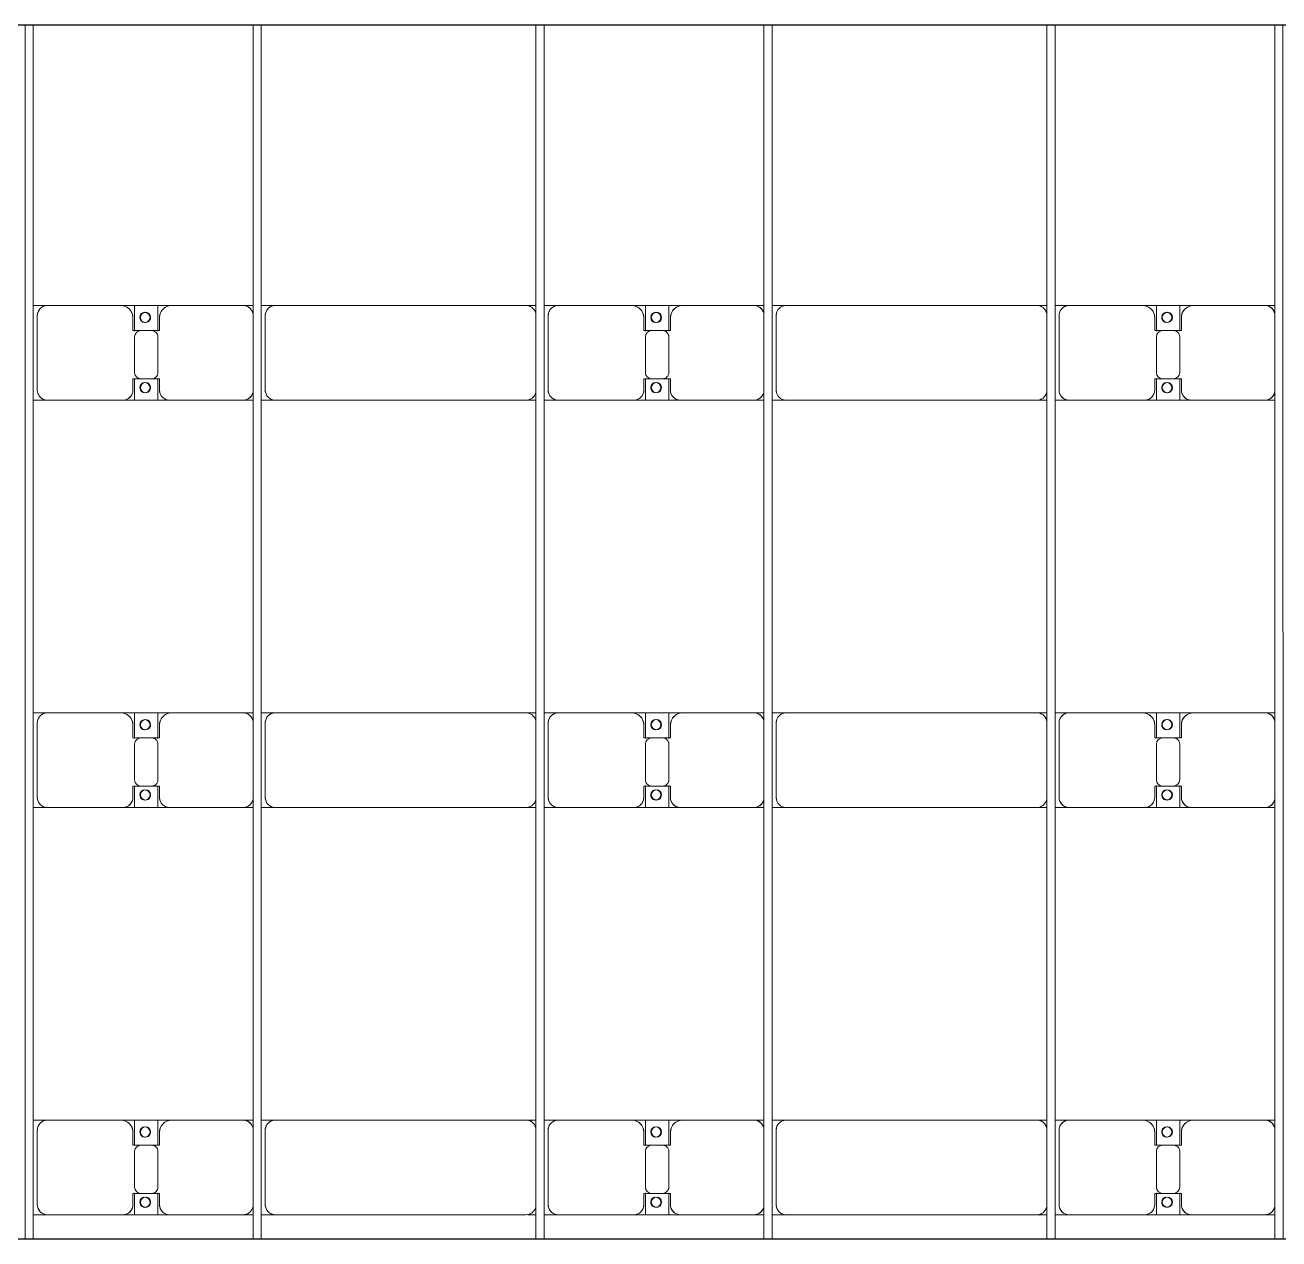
# Model space of a CAD drawing. Header units: millimetres. Extents: x -248177 to 167033, y 156986 to 268923.
# Drawn here: x -197612 to -191452, y 174400 to 180360 of the extents above; entities that cross this region are included whole.
import ezdxf

# ---------------------------------------------------------------- set-up
doc = ezdxf.new("R2010")
doc.units = ezdxf.units.MM
for name, color, linetype, lineweight in [('A-DETL-MBND', 5, 'Continuous', 9), ('A-GENM', 13, 'Continuous', 9), ('S-BEAM', 12, 'Continuous', 9)]:
    doc.layers.add(name, color=color, linetype=linetype, lineweight=lineweight)

# ---------------------------------------------------------------- blocks, each defined once
blk = doc.blocks.new('Dầm C52 - Dầm C52-24593-BỐ TRÍ KHUNG KẾT CẤU BÈ PIN 02')
at = {"layer": 'S-BEAM', "color": 1}
for p, q in [((-38198.2, 20), (-32238.2, 20)), ((-32238.2, -20), (-38198.2, -20))]:
    blk.add_line(p, q, dxfattribs=at)
blk = doc.blocks.new('Dai phao do pin - DẢI PHAO ĐỠ PIN-23300-BỐ TRÍ KHUNG KẾT CẤU BÈ PIN 02')
at = {"layer": 'A-DETL-MBND', "color": 8}
for p, q in [((5719.7, 241.6), (5789.7, 241.6)), ((5719.7, 241.6), (5789.7, 241.6)), ((5739.7, 191.6), (5739.7, -173.4)), ((6149.7, 241.6), (5789.7, 241.6)), ((6149.7, 241.6), (6332.2, 241.6)), ((6332.2, 241.6), (6149.7, 241.6)), ((6217.8, 241.6), (6400.3, 241.6)), ((6217.8, 116.2), (6217.8, 241.6)), ((6400.3, 241.6), (6217.8, 241.6)), ((6332.2, 241.6), (6332.2, 116.2)), ((6750.3, 241.6), (6400.3, 241.6)), ((6750.3, 241.6), (6799.7, 241.6)), ((6750.3, 241.6), (6799.7, 241.6)), ((6839.7, 241.6), (6909.7, 241.6)), ((6839.7, 241.6), (6909.7, 241.6)), ((6859.7, 191.6), (6859.7, -173.4)), ((8140.3, 241.6), (6909.7, 241.6)), ((8140.3, 241.6), (8189.7, 241.6)), ((8140.3, 241.6), (8189.7, 241.6)), ((8229.7, 241.6), (8299.7, 241.6)), ((8229.7, 241.6), (8299.7, 241.6)), ((8249.7, 191.6), (8249.7, -173.4)), ((8659.7, 241.6), (8299.7, 241.6)), ((8659.7, 241.6), (8842.2, 241.6)), ((8842.2, 241.6), (8659.7, 241.6)), ((8727.8, 241.6), (8910.3, 241.6)), ((8727.8, 116.2), (8727.8, 241.6)), ((8910.3, 241.6), (8727.8, 241.6)), ((8842.2, 241.6), (8842.2, 116.2)), ((9260.3, 241.6), (8910.3, 241.6)), ((9260.3, 241.6), (9309.7, 241.6)), ((9260.3, 241.6), (9309.7, 241.6)), ((9349.7, 241.6), (9419.7, 241.6)), ((9349.7, 241.6), (9419.7, 241.6)), ((9369.7, 191.6), (9369.7, -173.4)), ((10650.3, 241.6), (9419.7, 241.6)), ((10650.3, 241.6), (10699.7, 241.6)), ((10650.3, 241.6), (10699.7, 241.6)), ((10739.7, 241.6), (10809.7, 241.6)), ((10739.7, 241.6), (10809.7, 241.6)), ((10759.7, 191.6), (10759.7, -173.4)), ((11169.7, 241.6), (10809.7, 241.6)), ((11169.7, 241.6), (11352.2, 241.6)), ((11352.2, 241.6), (11169.7, 241.6)), ((11237.8, 241.6), (11420.3, 241.6)), ((11237.8, 116.2), (11237.8, 241.6)), ((11420.3, 241.6), (11237.8, 241.6)), ((11352.2, 241.6), (11352.2, 116.2)), ((11770.3, 241.6), (11420.3, 241.6)), ((11770.3, 241.6), (11819.7, 241.6)), ((11770.3, 241.6), (11819.7, 241.6)), ((6209.7, 118.2), (6209.7, 181.6)), ((6340.3, 181.6), (6340.3, 118.2)), ((8719.7, 118.2), (8719.7, 181.6)), ((8850.3, 181.6), (8850.3, 118.2)), ((11229.7, 118.2), (11229.7, 181.6)), ((11360.3, 181.6), (11360.3, 118.2)), ((6302.2, 118.2), (6209.7, 118.2)), ((6217.8, 88.2), (6217.8, -88.2)), ((6340.3, 118.2), (6247.8, 118.2)), ((6332.2, -88.2), (6332.2, 88.2)), ((8812.2, 118.2), (8719.7, 118.2)), ((8727.8, 88.2), (8727.8, -88.2)), ((8850.3, 118.2), (8757.8, 118.2)), ((8842.2, -88.2), (8842.2, 88.2)), ((11322.2, 118.2), (11229.7, 118.2)), ((11237.8, 88.2), (11237.8, -88.2)), ((11360.3, 118.2), (11267.8, 118.2)), ((11352.2, -88.2), (11352.2, 88.2)), ((6209.7, -173.4), (6209.7, -118.2)), ((6209.7, -118.2), (6302.2, -118.2)), ((6217.8, -223.4), (6217.8, -116.2)), ((6247.8, -118.2), (6340.3, -118.2)), ((6332.2, -116.2), (6332.2, -223.4)), ((6340.3, -118.2), (6340.3, -173.4)), ((8719.7, -173.4), (8719.7, -118.2)), ((8719.7, -118.2), (8812.2, -118.2)), ((8727.8, -223.4), (8727.8, -116.2)), ((8757.8, -118.2), (8850.3, -118.2)), ((8842.2, -116.2), (8842.2, -223.4)), ((8850.3, -118.2), (8850.3, -173.4)), ((11229.7, -173.4), (11229.7, -118.2)), ((11229.7, -118.2), (11322.2, -118.2)), ((11237.8, -223.4), (11237.8, -116.2)), ((11267.8, -118.2), (11360.3, -118.2)), ((11352.2, -116.2), (11352.2, -223.4)), ((11360.3, -118.2), (11360.3, -173.4)), ((5789.7, -223.4), (5719.7, -223.4)), ((5789.7, -223.4), (5719.7, -223.4)), ((5789.7, -223.4), (6159.7, -223.4)), ((6332.2, -223.4), (6159.7, -223.4)), ((6159.7, -223.4), (6332.2, -223.4)), ((6390.3, -223.4), (6217.8, -223.4)), ((6217.8, -223.4), (6390.3, -223.4)), ((6390.3, -223.4), (6750.3, -223.4)), ((6799.7, -223.4), (6750.3, -223.4)), ((6799.7, -223.4), (6750.3, -223.4)), ((6909.7, -223.4), (6839.7, -223.4)), ((6909.7, -223.4), (6839.7, -223.4)), ((6909.7, -223.4), (8140.3, -223.4)), ((8189.7, -223.4), (8150.1, -223.4)), ((8189.7, -223.4), (8150.1, -223.4)), ((8299.7, -223.4), (8229.7, -223.4)), ((8299.7, -223.4), (8229.7, -223.4)), ((8299.7, -223.4), (8669.7, -223.4)), ((8842.2, -223.4), (8669.7, -223.4)), ((8669.7, -223.4), (8842.2, -223.4)), ((8900.3, -223.4), (8727.8, -223.4)), ((8727.8, -223.4), (8900.3, -223.4)), ((8900.3, -223.4), (9260.3, -223.4)), ((9309.7, -223.4), (9260.3, -223.4)), ((9309.7, -223.4), (9260.3, -223.4)), ((9419.7, -223.4), (9349.7, -223.4)), ((9419.7, -223.4), (9349.7, -223.4)), ((9419.7, -223.4), (10650.3, -223.4)), ((10699.7, -223.4), (10650.3, -223.4)), ((10699.7, -223.4), (10650.3, -223.4)), ((10809.7, -223.4), (10739.7, -223.4)), ((10809.7, -223.4), (10739.7, -223.4)), ((10809.7, -223.4), (11179.7, -223.4)), ((11352.2, -223.4), (11179.7, -223.4)), ((11179.7, -223.4), (11352.2, -223.4)), ((11410.3, -223.4), (11237.8, -223.4)), ((11237.8, -223.4), (11410.3, -223.4)), ((11410.3, -223.4), (11770.3, -223.4)), ((11819.7, -223.4), (11770.3, -223.4)), ((11819.7, -223.4), (11770.3, -223.4))]:
    blk.add_line(p, q, dxfattribs=at)
for centre, radius, start, end in [((5789.7, 191.6), 50, 90, 180), ((5789.7, 191.6), 50, 105, 180), ((6149.7, 181.6), 60, 0, 90), ((6149.7, 181.6), 60, 0, 60), ((6268.6, 183.2), 25, 0, 180), ((6268.6, 183.2), 25, 0, 165), ((6271.4, 183.2), 25, 0, 180), ((6271.4, 183.2), 25, 90, 180), ((6271.4, 183.2), 25, 15, 75), ((6400.3, 181.6), 60, 90, 180), ((6400.3, 181.6), 60, 120, 180), ((6750.3, 191.6), 50, 15, 90), ((6750.3, 191.6), 50, 15, 75), ((6909.7, 191.6), 50, 90, 180), ((6909.7, 191.6), 50, 150, 180), ((6909.7, 191.6), 50, 105, 135), ((8140.3, 191.6), 50, 15, 90), ((8140.3, 191.6), 50, 60, 90), ((8140.3, 191.6), 50, 15, 30), ((8299.7, 191.6), 50, 90, 180), ((8299.7, 191.6), 50, 105, 180), ((8659.7, 181.6), 60, 0, 90), ((8659.7, 181.6), 60, 0, 60), ((8778.6, 183.2), 25, 360, 180), ((8778.6, 183.2), 25, 360, 165), ((8781.4, 183.2), 25, 0, 180), ((8781.4, 183.2), 25, 90, 180), ((8781.4, 183.2), 25, 15, 75), ((8910.3, 181.6), 60, 90, 180), ((8910.3, 181.6), 60, 120, 180), ((9260.3, 191.6), 50, 15, 90), ((9260.3, 191.6), 50, 15, 75), ((9419.7, 191.6), 50, 90, 180), ((9419.7, 191.6), 50, 150, 180), ((9419.7, 191.6), 50, 105, 135), ((10650.3, 191.6), 50, 15, 90), ((10650.3, 191.6), 50, 60, 90), ((10650.3, 191.6), 50, 15, 30), ((10809.7, 191.6), 50, 90, 180), ((10809.7, 191.6), 50, 105, 180), ((11169.7, 181.6), 60, 360, 90), ((11169.7, 181.6), 60, 360, 60), ((11288.6, 183.2), 25, 0, 180), ((11288.6, 183.2), 25, 0, 165), ((11291.4, 183.2), 25, 360, 180), ((11291.4, 183.2), 25, 90, 180), ((11291.4, 183.2), 25, 15, 75), ((11420.3, 181.6), 60, 90, 180), ((11420.3, 181.6), 60, 120, 180), ((11770.3, 191.6), 50, 15, 90), ((11770.3, 191.6), 50, 15, 75), ((6268.6, 183.2), 25, 180, 0), ((6271.4, 183.2), 25, 180, 0), ((6271.4, 183.2), 25, 180, 300), ((6268.6, 183.2), 25, 210, 0), ((6271.4, 183.2), 25, 330, 345), ((8778.6, 183.2), 25, 180, 360), ((8781.4, 183.2), 25, 180, 360), ((8781.4, 183.2), 25, 180, 300), ((8778.6, 183.2), 25, 210, 360), ((8781.4, 183.2), 25, 330, 345), ((11288.6, 183.2), 25, 180, 0), ((11291.4, 183.2), 25, 180, 0), ((11291.4, 183.2), 25, 180, 300), ((11288.6, 183.2), 25, 210, 0), ((11291.4, 183.2), 25, 330, 345), ((6247.8, 88.2), 30, 90, 180), ((6302.2, 88.2), 30, 360, 90), ((8757.8, 88.2), 30, 90, 180), ((8812.2, 88.2), 30, 360, 90), ((11267.8, 88.2), 30, 90, 180), ((11322.2, 88.2), 30, 0, 90), ((6247.8, -88.2), 30, 180, 270), ((6302.2, -88.2), 30, 270, 0), ((8757.8, -88.2), 30, 180, 270), ((8812.2, -88.2), 30, 270, 0), ((11267.8, -88.2), 30, 180, 270), ((11322.2, -88.2), 30, 270, 360), ((5789.7, -173.4), 50, 180, 270), ((5789.7, -173.4), 50, 180, 255), ((6159.7, -173.4), 50, 270, 0), ((6159.7, -173.4), 50, 285, 0), ((6268.6, -161.8), 25, 0, 180), ((6268.6, -161.8), 25, 180, 0), ((6268.6, -161.8), 25, 105, 165), ((6268.6, -161.8), 25, 195, 0), ((6271.4, -161.8), 25, 0, 180), ((6271.4, -161.8), 25, 105, 180), ((6271.4, -161.8), 25, 180, 0), ((6271.4, -161.8), 25, 180, 270), ((6268.6, -161.8), 25, 0, 75), ((6271.4, -161.8), 25, 15, 75), ((6271.4, -161.8), 25, 285, 345), ((6390.3, -173.4), 50, 180, 270), ((6390.3, -173.4), 50, 180, 255), ((6909.7, -173.4), 50, 180, 270), ((6909.7, -173.4), 50, 180, 210), ((8299.7, -173.4), 50, 180, 270), ((8299.7, -173.4), 50, 180, 255), ((8669.7, -173.4), 50, 270, 360), ((8669.7, -173.4), 50, 285, 360), ((8778.6, -161.8), 25, 0, 180), ((8778.6, -161.8), 25, 180, 0), ((8778.6, -161.8), 25, 105, 165), ((8778.6, -161.8), 25, 195, 0), ((8781.4, -161.8), 25, 0, 180), ((8781.4, -161.8), 25, 105, 180), ((8781.4, -161.8), 25, 180, 0), ((8781.4, -161.8), 25, 180, 270), ((8778.6, -161.8), 25, 0, 75), ((8781.4, -161.8), 25, 15, 75), ((8781.4, -161.8), 25, 285, 345), ((8900.3, -173.4), 50, 180, 270), ((8900.3, -173.4), 50, 180, 255), ((9419.7, -173.4), 50, 180, 270), ((9419.7, -173.4), 50, 180, 210), ((10809.7, -173.4), 50, 180, 270), ((10809.7, -173.4), 50, 180, 255), ((11179.7, -173.4), 50, 270, 0), ((11179.7, -173.4), 50, 285, 0), ((11288.6, -161.8), 25, 0, 180), ((11288.6, -161.8), 25, 180, 0), ((11288.6, -161.8), 25, 105, 165), ((11288.6, -161.8), 25, 195, 360), ((11291.4, -161.8), 25, 360, 180), ((11291.4, -161.8), 25, 105, 180), ((11291.4, -161.8), 25, 180, 360), ((11291.4, -161.8), 25, 180, 270), ((11288.6, -161.8), 25, 360, 75), ((11291.4, -161.8), 25, 15, 75), ((11291.4, -161.8), 25, 285, 345), ((11410.3, -173.4), 50, 180, 270), ((11410.3, -173.4), 50, 180, 255), ((6750.3, -173.4), 50, 270, 345), ((6750.3, -173.4), 50, 285, 345), ((6909.7, -173.4), 50, 240, 270), ((8140.3, -173.4), 50, 270, 345), ((8140.3, -173.4), 50, 285, 300), ((8140.3, -173.4), 50, 330, 345), ((9260.3, -173.4), 50, 270, 345), ((9260.3, -173.4), 50, 285, 345), ((9419.7, -173.4), 50, 240, 270), ((10650.3, -173.4), 50, 270, 345), ((10650.3, -173.4), 50, 285, 300), ((10650.3, -173.4), 50, 330, 345), ((11770.3, -173.4), 50, 270, 345), ((11770.3, -173.4), 50, 285, 345)]:
    blk.add_arc(centre, radius, start, end, dxfattribs=at)
blk = doc.blocks.new('Dai phao do pin - DẢI PHAO ĐỠ PIN-V146-BỐ TRÍ KHUNG KẾT CẤU BÈ PIN 02')
at = {"layer": 'A-DETL-MBND', "color": 8}
for p, q in [((5719.7, 241.6), (5789.7, 241.6)), ((5719.7, 241.6), (5789.7, 241.6)), ((5739.7, 191.6), (5739.7, -173.4)), ((6149.7, 241.6), (5789.7, 241.6)), ((6149.7, 241.6), (6332.2, 241.6)), ((6332.2, 241.6), (6149.7, 241.6)), ((6217.8, 241.6), (6400.3, 241.6)), ((6217.8, 116.2), (6217.8, 241.6)), ((6400.3, 241.6), (6217.8, 241.6)), ((6332.2, 241.6), (6332.2, 116.2)), ((6750.3, 241.6), (6400.3, 241.6)), ((6750.3, 241.6), (6799.7, 241.6)), ((6750.3, 241.6), (6799.7, 241.6)), ((6839.7, 241.6), (6909.7, 241.6)), ((6839.7, 241.6), (6909.7, 241.6)), ((6859.7, 191.6), (6859.7, -173.4)), ((8140.3, 241.6), (6909.7, 241.6)), ((8150.1, 241.6), (8189.7, 241.6)), ((8150.1, 241.6), (8189.7, 241.6)), ((8229.7, 241.6), (8299.7, 241.6)), ((8229.7, 241.6), (8299.7, 241.6)), ((8249.7, 191.6), (8249.7, -173.4)), ((8659.7, 241.6), (8299.7, 241.6)), ((8659.7, 241.6), (8842.2, 241.6)), ((8842.2, 241.6), (8659.7, 241.6)), ((8727.8, 241.6), (8910.3, 241.6)), ((8727.8, 116.2), (8727.8, 241.6)), ((8910.3, 241.6), (8727.8, 241.6)), ((8842.2, 241.6), (8842.2, 116.2)), ((9260.3, 241.6), (8910.3, 241.6)), ((9260.3, 241.6), (9309.7, 241.6)), ((9260.3, 241.6), (9309.7, 241.6)), ((9349.7, 241.6), (9419.7, 241.6)), ((9349.7, 241.6), (9419.7, 241.6)), ((9369.7, 191.6), (9369.7, -173.4)), ((10650.3, 241.6), (9419.7, 241.6)), ((10650.3, 241.6), (10699.7, 241.6)), ((10650.3, 241.6), (10699.7, 241.6)), ((10739.7, 241.6), (10809.7, 241.6)), ((10739.7, 241.6), (10809.7, 241.6)), ((10759.7, 191.6), (10759.7, -173.4)), ((11169.7, 241.6), (10809.7, 241.6)), ((11169.7, 241.6), (11352.2, 241.6)), ((11352.2, 241.6), (11169.7, 241.6)), ((11237.8, 241.6), (11420.3, 241.6)), ((11237.8, 116.2), (11237.8, 241.6)), ((11420.3, 241.6), (11237.8, 241.6)), ((11352.2, 241.6), (11352.2, 116.2)), ((11770.3, 241.6), (11420.3, 241.6)), ((11770.3, 241.6), (11819.7, 241.6)), ((11770.3, 241.6), (11819.7, 241.6)), ((6209.7, 118.2), (6209.7, 181.6)), ((6340.3, 181.6), (6340.3, 118.2)), ((8719.7, 118.2), (8719.7, 181.6)), ((8850.3, 181.6), (8850.3, 118.2)), ((11229.7, 118.2), (11229.7, 181.6)), ((11360.3, 181.6), (11360.3, 118.2)), ((6302.2, 118.2), (6209.7, 118.2)), ((6217.8, 88.2), (6217.8, -88.2)), ((6340.3, 118.2), (6247.8, 118.2)), ((6332.2, -88.2), (6332.2, 88.2)), ((8812.2, 118.2), (8719.7, 118.2)), ((8727.8, 88.2), (8727.8, -88.2)), ((8850.3, 118.2), (8757.8, 118.2)), ((8842.2, -88.2), (8842.2, 88.2)), ((11322.2, 118.2), (11229.7, 118.2)), ((11237.8, 88.2), (11237.8, -88.2)), ((11360.3, 118.2), (11267.8, 118.2)), ((11352.2, -88.2), (11352.2, 88.2)), ((6209.7, -173.4), (6209.7, -118.2)), ((6209.7, -118.2), (6302.2, -118.2)), ((6217.8, -223.4), (6217.8, -116.2)), ((6247.8, -118.2), (6340.3, -118.2)), ((6332.2, -116.2), (6332.2, -223.4)), ((6340.3, -118.2), (6340.3, -173.4)), ((8719.7, -173.4), (8719.7, -118.2)), ((8719.7, -118.2), (8812.2, -118.2)), ((8727.8, -223.4), (8727.8, -116.2)), ((8757.8, -118.2), (8850.3, -118.2)), ((8842.2, -116.2), (8842.2, -223.4)), ((8850.3, -118.2), (8850.3, -173.4)), ((11229.7, -173.4), (11229.7, -118.2)), ((11229.7, -118.2), (11322.2, -118.2)), ((11237.8, -223.4), (11237.8, -116.2)), ((11267.8, -118.2), (11360.3, -118.2)), ((11352.2, -116.2), (11352.2, -223.4)), ((11360.3, -118.2), (11360.3, -173.4)), ((5789.7, -223.4), (5719.7, -223.4)), ((5789.7, -223.4), (5719.7, -223.4)), ((5789.7, -223.4), (6159.7, -223.4)), ((6332.2, -223.4), (6159.7, -223.4)), ((6159.7, -223.4), (6332.2, -223.4)), ((6390.3, -223.4), (6217.8, -223.4)), ((6217.8, -223.4), (6390.3, -223.4)), ((6390.3, -223.4), (6750.3, -223.4)), ((6799.7, -223.4), (6750.3, -223.4)), ((6799.7, -223.4), (6750.3, -223.4)), ((6909.7, -223.4), (6839.7, -223.4)), ((6909.7, -223.4), (6839.7, -223.4)), ((6909.7, -223.4), (8140.3, -223.4)), ((8189.7, -223.4), (8150.1, -223.4)), ((8189.7, -223.4), (8150.1, -223.4)), ((8299.7, -223.4), (8229.7, -223.4)), ((8299.7, -223.4), (8229.7, -223.4)), ((8299.7, -223.4), (8669.7, -223.4)), ((8842.2, -223.4), (8669.7, -223.4)), ((8669.7, -223.4), (8842.2, -223.4)), ((8900.3, -223.4), (8727.8, -223.4)), ((8727.8, -223.4), (8900.3, -223.4)), ((8900.3, -223.4), (9260.3, -223.4)), ((9309.7, -223.4), (9260.3, -223.4)), ((9309.7, -223.4), (9260.3, -223.4)), ((9419.7, -223.4), (9349.7, -223.4)), ((9419.7, -223.4), (9349.7, -223.4)), ((9419.7, -223.4), (10650.3, -223.4)), ((10699.7, -223.4), (10650.3, -223.4)), ((10699.7, -223.4), (10650.3, -223.4)), ((10809.7, -223.4), (10739.7, -223.4)), ((10809.7, -223.4), (10739.7, -223.4)), ((10809.7, -223.4), (11179.7, -223.4)), ((11352.2, -223.4), (11179.7, -223.4)), ((11179.7, -223.4), (11352.2, -223.4)), ((11410.3, -223.4), (11237.8, -223.4)), ((11237.8, -223.4), (11410.3, -223.4)), ((11410.3, -223.4), (11770.3, -223.4)), ((11819.7, -223.4), (11770.3, -223.4)), ((11819.7, -223.4), (11770.3, -223.4))]:
    blk.add_line(p, q, dxfattribs=at)
for centre, radius, start, end in [((5789.7, 191.6), 50, 90, 180), ((5789.7, 191.6), 50, 105, 180), ((6149.7, 181.6), 60, 0, 90), ((6149.7, 181.6), 60, 0, 60), ((6268.6, 183.2), 25, 0, 180), ((6268.6, 183.2), 25, 0, 165), ((6271.4, 183.2), 25, 0, 180), ((6271.4, 183.2), 25, 90, 180), ((6271.4, 183.2), 25, 15, 75), ((6400.3, 181.6), 60, 90, 180), ((6400.3, 181.6), 60, 120, 180), ((6750.3, 191.6), 50, 15, 90), ((6750.3, 191.6), 50, 15, 75), ((6909.7, 191.6), 50, 90, 180), ((6909.7, 191.6), 50, 150, 180), ((6909.7, 191.6), 50, 105, 135), ((8140.3, 191.6), 50, 15, 90), ((8140.3, 191.6), 50, 60, 78.67167), ((8140.3, 191.6), 50, 15, 30), ((8299.7, 191.6), 50, 90, 180), ((8299.7, 191.6), 50, 105, 180), ((8659.7, 181.6), 60, 0, 90), ((8659.7, 181.6), 60, 0, 60), ((8778.6, 183.2), 25, 360, 180), ((8778.6, 183.2), 25, 360, 165), ((8781.4, 183.2), 25, 0, 180), ((8781.4, 183.2), 25, 90, 180), ((8781.4, 183.2), 25, 15, 75), ((8910.3, 181.6), 60, 90, 180), ((8910.3, 181.6), 60, 120, 180), ((9260.3, 191.6), 50, 15, 90), ((9260.3, 191.6), 50, 15, 75), ((9419.7, 191.6), 50, 90, 180), ((9419.7, 191.6), 50, 150, 180), ((9419.7, 191.6), 50, 105, 135), ((10650.3, 191.6), 50, 15, 90), ((10650.3, 191.6), 50, 60, 90), ((10650.3, 191.6), 50, 15, 30), ((10809.7, 191.6), 50, 90, 180), ((10809.7, 191.6), 50, 105, 180), ((11169.7, 181.6), 60, 360, 90), ((11169.7, 181.6), 60, 360, 60), ((11288.6, 183.2), 25, 0, 180), ((11288.6, 183.2), 25, 0, 165), ((11291.4, 183.2), 25, 360, 180), ((11291.4, 183.2), 25, 90, 180), ((11291.4, 183.2), 25, 15, 75), ((11420.3, 181.6), 60, 90, 180), ((11420.3, 181.6), 60, 120, 180), ((11770.3, 191.6), 50, 15, 90), ((11770.3, 191.6), 50, 15, 75), ((6268.6, 183.2), 25, 180, 0), ((6271.4, 183.2), 25, 180, 0), ((6271.4, 183.2), 25, 180, 300), ((6268.6, 183.2), 25, 210, 0), ((6271.4, 183.2), 25, 330, 345), ((8778.6, 183.2), 25, 180, 360), ((8781.4, 183.2), 25, 180, 360), ((8781.4, 183.2), 25, 180, 300), ((8778.6, 183.2), 25, 210, 360), ((8781.4, 183.2), 25, 330, 345), ((11288.6, 183.2), 25, 180, 0), ((11291.4, 183.2), 25, 180, 0), ((11291.4, 183.2), 25, 180, 300), ((11288.6, 183.2), 25, 210, 0), ((11291.4, 183.2), 25, 330, 345), ((6247.8, 88.2), 30, 90, 180), ((6302.2, 88.2), 30, 360, 90), ((8757.8, 88.2), 30, 90, 180), ((8812.2, 88.2), 30, 360, 90), ((11267.8, 88.2), 30, 90, 180), ((11322.2, 88.2), 30, 0, 90), ((6247.8, -88.2), 30, 180, 270), ((6302.2, -88.2), 30, 270, 0), ((8757.8, -88.2), 30, 180, 270), ((8812.2, -88.2), 30, 270, 0), ((11267.8, -88.2), 30, 180, 270), ((11322.2, -88.2), 30, 270, 360), ((5789.7, -173.4), 50, 180, 270), ((5789.7, -173.4), 50, 180, 255), ((6159.7, -173.4), 50, 270, 0), ((6159.7, -173.4), 50, 285, 0), ((6268.6, -161.8), 25, 0, 180), ((6268.6, -161.8), 25, 180, 0), ((6268.6, -161.8), 25, 105, 165), ((6268.6, -161.8), 25, 195, 0), ((6271.4, -161.8), 25, 0, 180), ((6271.4, -161.8), 25, 105, 180), ((6271.4, -161.8), 25, 180, 0), ((6271.4, -161.8), 25, 180, 270), ((6268.6, -161.8), 25, 0, 75), ((6271.4, -161.8), 25, 15, 75), ((6271.4, -161.8), 25, 285, 345), ((6390.3, -173.4), 50, 180, 270), ((6390.3, -173.4), 50, 180, 255), ((6909.7, -173.4), 50, 180, 270), ((6909.7, -173.4), 50, 180, 210), ((8299.7, -173.4), 50, 180, 270), ((8299.7, -173.4), 50, 180, 255), ((8669.7, -173.4), 50, 270, 360), ((8669.7, -173.4), 50, 285, 360), ((8778.6, -161.8), 25, 0, 180), ((8778.6, -161.8), 25, 180, 0), ((8778.6, -161.8), 25, 105, 165), ((8778.6, -161.8), 25, 195, 0), ((8781.4, -161.8), 25, 0, 180), ((8781.4, -161.8), 25, 105, 180), ((8781.4, -161.8), 25, 180, 0), ((8781.4, -161.8), 25, 180, 270), ((8778.6, -161.8), 25, 0, 75), ((8781.4, -161.8), 25, 15, 75), ((8781.4, -161.8), 25, 285, 345), ((8900.3, -173.4), 50, 180, 270), ((8900.3, -173.4), 50, 180, 255), ((9419.7, -173.4), 50, 180, 270), ((9419.7, -173.4), 50, 180, 210), ((10809.7, -173.4), 50, 180, 270), ((10809.7, -173.4), 50, 180, 255), ((11179.7, -173.4), 50, 270, 0), ((11179.7, -173.4), 50, 285, 0), ((11288.6, -161.8), 25, 0, 180), ((11288.6, -161.8), 25, 180, 0), ((11288.6, -161.8), 25, 105, 165), ((11288.6, -161.8), 25, 195, 360), ((11291.4, -161.8), 25, 360, 180), ((11291.4, -161.8), 25, 105, 180), ((11291.4, -161.8), 25, 180, 360), ((11291.4, -161.8), 25, 180, 270), ((11288.6, -161.8), 25, 360, 75), ((11291.4, -161.8), 25, 15, 75), ((11291.4, -161.8), 25, 285, 345), ((11410.3, -173.4), 50, 180, 270), ((11410.3, -173.4), 50, 180, 255), ((6750.3, -173.4), 50, 270, 345), ((6750.3, -173.4), 50, 285, 345), ((6909.7, -173.4), 50, 240, 270), ((8140.3, -173.4), 50, 270, 345), ((8140.3, -173.4), 50, 285, 300), ((8140.3, -173.4), 50, 330, 345), ((9260.3, -173.4), 50, 270, 345), ((9260.3, -173.4), 50, 285, 345), ((9419.7, -173.4), 50, 240, 270), ((10650.3, -173.4), 50, 270, 345), ((10650.3, -173.4), 50, 285, 300), ((10650.3, -173.4), 50, 330, 345), ((11770.3, -173.4), 50, 270, 345), ((11770.3, -173.4), 50, 285, 345)]:
    blk.add_arc(centre, radius, start, end, dxfattribs=at)
blk = doc.blocks.new('Dai phao do pin - DẢI PHAO ĐỠ PIN-V147-BỐ TRÍ KHUNG KẾT CẤU BÈ PIN 02')
at = {"layer": 'A-DETL-MBND', "color": 8}
for p, q in [((5719.7, 241.6), (5789.7, 241.6)), ((5719.7, 241.6), (5789.7, 241.6)), ((5739.7, 191.6), (5739.7, -173.4)), ((6149.7, 241.6), (5789.7, 241.6)), ((6149.7, 241.6), (6332.2, 241.6)), ((6332.2, 241.6), (6149.7, 241.6)), ((6217.8, 241.6), (6400.3, 241.6)), ((6217.8, 116.2), (6217.8, 241.6)), ((6400.3, 241.6), (6217.8, 241.6)), ((6332.2, 241.6), (6332.2, 116.2)), ((6750.3, 241.6), (6400.3, 241.6)), ((6750.3, 241.6), (6799.7, 241.6)), ((6750.3, 241.6), (6799.7, 241.6)), ((6839.7, 241.6), (6909.7, 241.6)), ((6839.7, 241.6), (6909.7, 241.6)), ((6859.7, 191.6), (6859.7, -173.4)), ((8140.3, 241.6), (6909.7, 241.6)), ((8150.1, 241.6), (8189.7, 241.6)), ((8150.1, 241.6), (8189.7, 241.6)), ((8229.7, 241.6), (8299.7, 241.6)), ((8229.7, 241.6), (8299.7, 241.6)), ((8249.7, 191.6), (8249.7, -173.4)), ((8659.7, 241.6), (8299.7, 241.6)), ((8659.7, 241.6), (8842.2, 241.6)), ((8842.2, 241.6), (8659.7, 241.6)), ((8727.8, 241.6), (8910.3, 241.6)), ((8727.8, 116.2), (8727.8, 241.6)), ((8910.3, 241.6), (8727.8, 241.6)), ((8842.2, 241.6), (8842.2, 116.2)), ((9260.3, 241.6), (8910.3, 241.6)), ((9260.3, 241.6), (9309.7, 241.6)), ((9260.3, 241.6), (9309.7, 241.6)), ((9349.7, 241.6), (9419.7, 241.6)), ((9349.7, 241.6), (9419.7, 241.6)), ((9369.7, 191.6), (9369.7, -173.4)), ((10650.3, 241.6), (9419.7, 241.6)), ((10650.3, 241.6), (10699.7, 241.6)), ((10650.3, 241.6), (10699.7, 241.6)), ((10739.7, 241.6), (10809.7, 241.6)), ((10739.7, 241.6), (10809.7, 241.6)), ((10759.7, 191.6), (10759.7, -173.4)), ((11169.7, 241.6), (10809.7, 241.6)), ((11169.7, 241.6), (11352.2, 241.6)), ((11352.2, 241.6), (11169.7, 241.6)), ((11237.8, 241.6), (11420.3, 241.6)), ((11237.8, 116.2), (11237.8, 241.6)), ((11420.3, 241.6), (11237.8, 241.6)), ((11352.2, 241.6), (11352.2, 116.2)), ((11770.3, 241.6), (11420.3, 241.6)), ((11770.3, 241.6), (11819.7, 241.6)), ((11770.3, 241.6), (11819.7, 241.6)), ((6209.7, 118.2), (6209.7, 181.6)), ((6340.3, 181.6), (6340.3, 118.2)), ((8719.7, 118.2), (8719.7, 181.6)), ((8850.3, 181.6), (8850.3, 118.2)), ((11229.7, 118.2), (11229.7, 181.6)), ((11360.3, 181.6), (11360.3, 118.2)), ((6302.2, 118.2), (6209.7, 118.2)), ((6217.8, 88.2), (6217.8, -88.2)), ((6340.3, 118.2), (6247.8, 118.2)), ((6332.2, -88.2), (6332.2, 88.2)), ((8812.2, 118.2), (8719.7, 118.2)), ((8727.8, 88.2), (8727.8, -88.2)), ((8850.3, 118.2), (8757.8, 118.2)), ((8842.2, -88.2), (8842.2, 88.2)), ((11322.2, 118.2), (11229.7, 118.2)), ((11237.8, 88.2), (11237.8, -88.2)), ((11360.3, 118.2), (11267.8, 118.2)), ((11352.2, -88.2), (11352.2, 88.2)), ((6209.7, -173.4), (6209.7, -118.2)), ((6209.7, -118.2), (6302.2, -118.2)), ((6217.8, -223.4), (6217.8, -116.2)), ((6247.8, -118.2), (6340.3, -118.2)), ((6332.2, -116.2), (6332.2, -223.4)), ((6340.3, -118.2), (6340.3, -173.4)), ((8719.7, -173.4), (8719.7, -118.2)), ((8719.7, -118.2), (8812.2, -118.2)), ((8727.8, -223.4), (8727.8, -116.2)), ((8757.8, -118.2), (8850.3, -118.2)), ((8842.2, -116.2), (8842.2, -223.4)), ((8850.3, -118.2), (8850.3, -173.4)), ((11229.7, -173.4), (11229.7, -118.2)), ((11229.7, -118.2), (11322.2, -118.2)), ((11237.8, -223.4), (11237.8, -116.2)), ((11267.8, -118.2), (11360.3, -118.2)), ((11352.2, -116.2), (11352.2, -223.4)), ((11360.3, -118.2), (11360.3, -173.4)), ((5789.7, -223.4), (5719.7, -223.4)), ((5789.7, -223.4), (5719.7, -223.4)), ((5789.7, -223.4), (6159.7, -223.4)), ((6332.2, -223.4), (6159.7, -223.4)), ((6159.7, -223.4), (6332.2, -223.4)), ((6390.3, -223.4), (6217.8, -223.4)), ((6217.8, -223.4), (6390.3, -223.4)), ((6390.3, -223.4), (6750.3, -223.4)), ((6799.7, -223.4), (6750.3, -223.4)), ((6799.7, -223.4), (6750.3, -223.4)), ((6909.7, -223.4), (6839.7, -223.4)), ((6909.7, -223.4), (6839.7, -223.4)), ((6909.7, -223.4), (8140.3, -223.4)), ((8189.7, -223.4), (8150.1, -223.4)), ((8189.7, -223.4), (8150.1, -223.4)), ((8299.7, -223.4), (8229.7, -223.4)), ((8299.7, -223.4), (8229.7, -223.4)), ((8299.7, -223.4), (8669.7, -223.4)), ((8842.2, -223.4), (8669.7, -223.4)), ((8669.7, -223.4), (8842.2, -223.4)), ((8900.3, -223.4), (8727.8, -223.4)), ((8727.8, -223.4), (8900.3, -223.4)), ((8900.3, -223.4), (9260.3, -223.4)), ((9309.7, -223.4), (9260.3, -223.4)), ((9309.7, -223.4), (9260.3, -223.4)), ((9419.7, -223.4), (9349.7, -223.4)), ((9419.7, -223.4), (9349.7, -223.4)), ((9419.7, -223.4), (10650.3, -223.4)), ((10699.7, -223.4), (10650.3, -223.4)), ((10699.7, -223.4), (10650.3, -223.4)), ((10809.7, -223.4), (10739.7, -223.4)), ((10809.7, -223.4), (10739.7, -223.4)), ((10809.7, -223.4), (11179.7, -223.4)), ((11352.2, -223.4), (11179.7, -223.4)), ((11179.7, -223.4), (11352.2, -223.4)), ((11410.3, -223.4), (11237.8, -223.4)), ((11237.8, -223.4), (11410.3, -223.4)), ((11410.3, -223.4), (11770.3, -223.4)), ((11819.7, -223.4), (11770.3, -223.4)), ((11819.7, -223.4), (11770.3, -223.4))]:
    blk.add_line(p, q, dxfattribs=at)
for centre, radius, start, end in [((5789.7, 191.6), 50, 90, 180), ((5789.7, 191.6), 50, 105, 180), ((6149.7, 181.6), 60, 0, 90), ((6149.7, 181.6), 60, 0, 60), ((6268.6, 183.2), 25, 0, 180), ((6268.6, 183.2), 25, 0, 165), ((6271.4, 183.2), 25, 0, 180), ((6271.4, 183.2), 25, 90, 180), ((6271.4, 183.2), 25, 15, 75), ((6400.3, 181.6), 60, 90, 180), ((6400.3, 181.6), 60, 120, 180), ((6750.3, 191.6), 50, 15, 90), ((6750.3, 191.6), 50, 15, 75), ((6909.7, 191.6), 50, 90, 180), ((6909.7, 191.6), 50, 150, 180), ((6909.7, 191.6), 50, 105, 135), ((8140.3, 191.6), 50, 15, 90), ((8140.3, 191.6), 50, 60, 78.70236), ((8140.3, 191.6), 50, 15, 30), ((8299.7, 191.6), 50, 90, 180), ((8299.7, 191.6), 50, 105, 180), ((8659.7, 181.6), 60, 0, 90), ((8659.7, 181.6), 60, 0, 60), ((8778.6, 183.2), 25, 360, 180), ((8778.6, 183.2), 25, 360, 165), ((8781.4, 183.2), 25, 0, 180), ((8781.4, 183.2), 25, 90, 180), ((8781.4, 183.2), 25, 15, 75), ((8910.3, 181.6), 60, 90, 180), ((8910.3, 181.6), 60, 120, 180), ((9260.3, 191.6), 50, 15, 90), ((9260.3, 191.6), 50, 15, 75), ((9419.7, 191.6), 50, 90, 180), ((9419.7, 191.6), 50, 150, 180), ((9419.7, 191.6), 50, 105, 135), ((10650.3, 191.6), 50, 15, 90), ((10650.3, 191.6), 50, 60, 90), ((10650.3, 191.6), 50, 15, 30), ((10809.7, 191.6), 50, 90, 180), ((10809.7, 191.6), 50, 105, 180), ((11169.7, 181.6), 60, 360, 90), ((11169.7, 181.6), 60, 360, 60), ((11288.6, 183.2), 25, 0, 180), ((11288.6, 183.2), 25, 0, 165), ((11291.4, 183.2), 25, 360, 180), ((11291.4, 183.2), 25, 90, 180), ((11291.4, 183.2), 25, 15, 75), ((11420.3, 181.6), 60, 90, 180), ((11420.3, 181.6), 60, 120, 180), ((11770.3, 191.6), 50, 15, 90), ((11770.3, 191.6), 50, 15, 75), ((6268.6, 183.2), 25, 180, 0), ((6271.4, 183.2), 25, 180, 0), ((6271.4, 183.2), 25, 180, 300), ((6268.6, 183.2), 25, 210, 0), ((6271.4, 183.2), 25, 330, 345), ((8778.6, 183.2), 25, 180, 360), ((8781.4, 183.2), 25, 180, 360), ((8781.4, 183.2), 25, 180, 300), ((8778.6, 183.2), 25, 210, 360), ((8781.4, 183.2), 25, 330, 345), ((11288.6, 183.2), 25, 180, 0), ((11291.4, 183.2), 25, 180, 0), ((11291.4, 183.2), 25, 180, 300), ((11288.6, 183.2), 25, 210, 0), ((11291.4, 183.2), 25, 330, 345), ((6247.8, 88.2), 30, 90, 180), ((6302.2, 88.2), 30, 360, 90), ((8757.8, 88.2), 30, 90, 180), ((8812.2, 88.2), 30, 360, 90), ((11267.8, 88.2), 30, 90, 180), ((11322.2, 88.2), 30, 0, 90), ((6247.8, -88.2), 30, 180, 270), ((6302.2, -88.2), 30, 270, 0), ((8757.8, -88.2), 30, 180, 270), ((8812.2, -88.2), 30, 270, 0), ((11267.8, -88.2), 30, 180, 270), ((11322.2, -88.2), 30, 270, 360), ((5789.7, -173.4), 50, 180, 270), ((5789.7, -173.4), 50, 180, 255), ((6159.7, -173.4), 50, 270, 0), ((6159.7, -173.4), 50, 285, 0), ((6268.6, -161.8), 25, 0, 180), ((6268.6, -161.8), 25, 180, 0), ((6268.6, -161.8), 25, 105, 165), ((6268.6, -161.8), 25, 195, 0), ((6271.4, -161.8), 25, 0, 180), ((6271.4, -161.8), 25, 105, 180), ((6271.4, -161.8), 25, 180, 0), ((6271.4, -161.8), 25, 180, 270), ((6268.6, -161.8), 25, 0, 75), ((6271.4, -161.8), 25, 15, 75), ((6271.4, -161.8), 25, 285, 345), ((6390.3, -173.4), 50, 180, 270), ((6390.3, -173.4), 50, 180, 255), ((6909.7, -173.4), 50, 180, 270), ((6909.7, -173.4), 50, 180, 210), ((8299.7, -173.4), 50, 180, 270), ((8299.7, -173.4), 50, 180, 255), ((8669.7, -173.4), 50, 270, 360), ((8669.7, -173.4), 50, 285, 360), ((8778.6, -161.8), 25, 0, 180), ((8778.6, -161.8), 25, 180, 0), ((8778.6, -161.8), 25, 105, 165), ((8778.6, -161.8), 25, 195, 0), ((8781.4, -161.8), 25, 0, 180), ((8781.4, -161.8), 25, 105, 180), ((8781.4, -161.8), 25, 180, 0), ((8781.4, -161.8), 25, 180, 270), ((8778.6, -161.8), 25, 0, 75), ((8781.4, -161.8), 25, 15, 75), ((8781.4, -161.8), 25, 285, 345), ((8900.3, -173.4), 50, 180, 270), ((8900.3, -173.4), 50, 180, 255), ((9419.7, -173.4), 50, 180, 270), ((9419.7, -173.4), 50, 180, 210), ((10809.7, -173.4), 50, 180, 270), ((10809.7, -173.4), 50, 180, 255), ((11179.7, -173.4), 50, 270, 0), ((11179.7, -173.4), 50, 285, 0), ((11288.6, -161.8), 25, 0, 180), ((11288.6, -161.8), 25, 180, 0), ((11288.6, -161.8), 25, 105, 165), ((11288.6, -161.8), 25, 195, 360), ((11291.4, -161.8), 25, 360, 180), ((11291.4, -161.8), 25, 105, 180), ((11291.4, -161.8), 25, 180, 360), ((11291.4, -161.8), 25, 180, 270), ((11288.6, -161.8), 25, 360, 75), ((11291.4, -161.8), 25, 15, 75), ((11291.4, -161.8), 25, 285, 345), ((11410.3, -173.4), 50, 180, 270), ((11410.3, -173.4), 50, 180, 255), ((6750.3, -173.4), 50, 270, 345), ((6750.3, -173.4), 50, 285, 345), ((6909.7, -173.4), 50, 240, 270), ((8140.3, -173.4), 50, 270, 345), ((8140.3, -173.4), 50, 285, 300), ((8140.3, -173.4), 50, 330, 345), ((9260.3, -173.4), 50, 270, 345), ((9260.3, -173.4), 50, 285, 345), ((9419.7, -173.4), 50, 240, 270), ((10650.3, -173.4), 50, 270, 345), ((10650.3, -173.4), 50, 285, 300), ((10650.3, -173.4), 50, 330, 345), ((11770.3, -173.4), 50, 270, 345), ((11770.3, -173.4), 50, 285, 345)]:
    blk.add_arc(centre, radius, start, end, dxfattribs=at)
blk = doc.blocks.new('Dầm C52 - Hộp 40x60-V154-BỐ TRÍ KHUNG KẾT CẤU BÈ PIN 02')
at = {"layer": 'S-BEAM', "color": 3, "lineweight": 25}
blk.add_line((-19989.2, -20), (-92417.5, -20), dxfattribs=at)
blk = doc.blocks.new('Dầm C52 - Hộp 40x60-25087-BỐ TRÍ KHUNG KẾT CẤU BÈ PIN 02')
at = {"layer": 'S-BEAM', "color": 3, "lineweight": 25}
blk.add_line((-75394.578163, 20), (75394.578163, 20), dxfattribs=at)
blk = doc.blocks.new('HOBANMONG_BEPIN 2_rvt-1-BỐ TRÍ KHUNG KẾT CẤU BÈ PIN 02')
at = {"layer": 'A-GENM', "lineweight": 9, "rotation": 0.0007586094741477002}
for name, p in [('Dai phao do pin - DẢI PHAO ĐỠ PIN-23300-BỐ TRÍ KHUNG KẾT CẤU BÈ PIN 02', (-203292.1, 178741.3)), ('Dai phao do pin - DẢI PHAO ĐỠ PIN-V146-BỐ TRÍ KHUNG KẾT CẤU BÈ PIN 02', (-203292.1, 176741.3)), ('Dai phao do pin - DẢI PHAO ĐỠ PIN-V147-BỐ TRÍ KHUNG KẾT CẤU BÈ PIN 02', (-203292.1, 174741.3))]:
    blk.add_blockref(name, p, dxfattribs=at)
at = {"layer": 'S-BEAM', "lineweight": 9}
for name, p, rotation in [('Dầm C52 - Dầm C52-24593-BỐ TRÍ KHUNG KẾT CẤU BÈ PIN 02', (-197592.9, 212597.9), 90.00075860989138), ('Dầm C52 - Dầm C52-24593-BỐ TRÍ KHUNG KẾT CẤU BÈ PIN 02', (-196472.9, 212597.9), 90.00075860989138), ('Dầm C52 - Dầm C52-24593-BỐ TRÍ KHUNG KẾT CẤU BÈ PIN 02', (-195082.9, 212597.9), 90.00075860989138), ('Dầm C52 - Dầm C52-24593-BỐ TRÍ KHUNG KẾT CẤU BÈ PIN 02', (-193962.9, 212597.9), 90.00075860989138), ('Dầm C52 - Dầm C52-24593-BỐ TRÍ KHUNG KẾT CẤU BÈ PIN 02', (-192572.9, 212597.9), 90.00075860989138), ('Dầm C52 - Dầm C52-24593-BỐ TRÍ KHUNG KẾT CẤU BÈ PIN 02', (-191452.9, 212597.9), 90.00075860989138), ('Dầm C52 - Hộp 40x60-V154-BỐ TRÍ KHUNG KẾT CẤU BÈ PIN 02', (-148736.2, 180380.3), 0.0007586094741477002), ('Dầm C52 - Hộp 40x60-25087-BỐ TRÍ KHUNG KẾT CẤU BÈ PIN 02', (-131713.1, 174380.5), 0.0007586094741477002)]:
    blk.add_blockref(name, p, dxfattribs=dict(at, rotation=rotation))

msp = doc.modelspace()

# ---------------------------------------------------------------- block references
at = {"lineweight": 5}
msp.add_blockref('HOBANMONG_BEPIN 2_rvt-1-BỐ TRÍ KHUNG KẾT CẤU BÈ PIN 02', (0, 0), dxfattribs=at)

doc.saveas('drawing.dxf')
